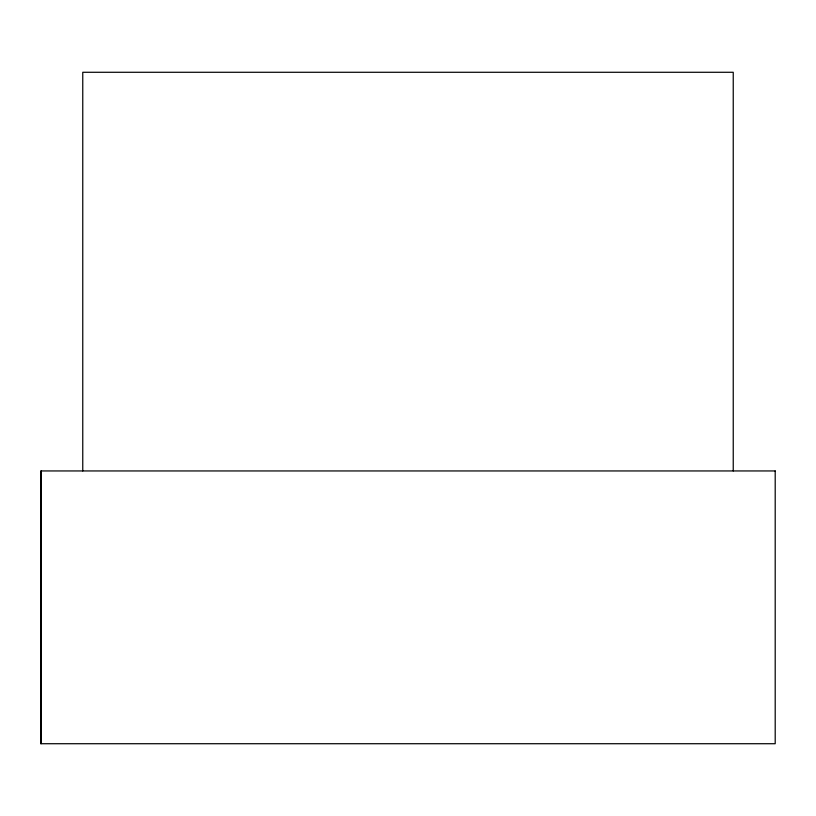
<?xml version="1.0" encoding="UTF-8"?>
<svg xmlns="http://www.w3.org/2000/svg" width="816" height="816" viewBox="0 0 816 816"><rect width="100%" height="100%" fill="white"/><g stroke="black" fill="none" stroke-linecap="round" stroke-linejoin="round"><path stroke-width="1.22" d="M40.8 491.936L41.014 743.723L41.198 470.944M733.237 470.944L733.237 72.277L82.763 72.277L82.763 470.944M775.2 470.944L40.8 470.944L40.8 743.723L775.2 743.723L775.2 470.944"/></g></svg>
